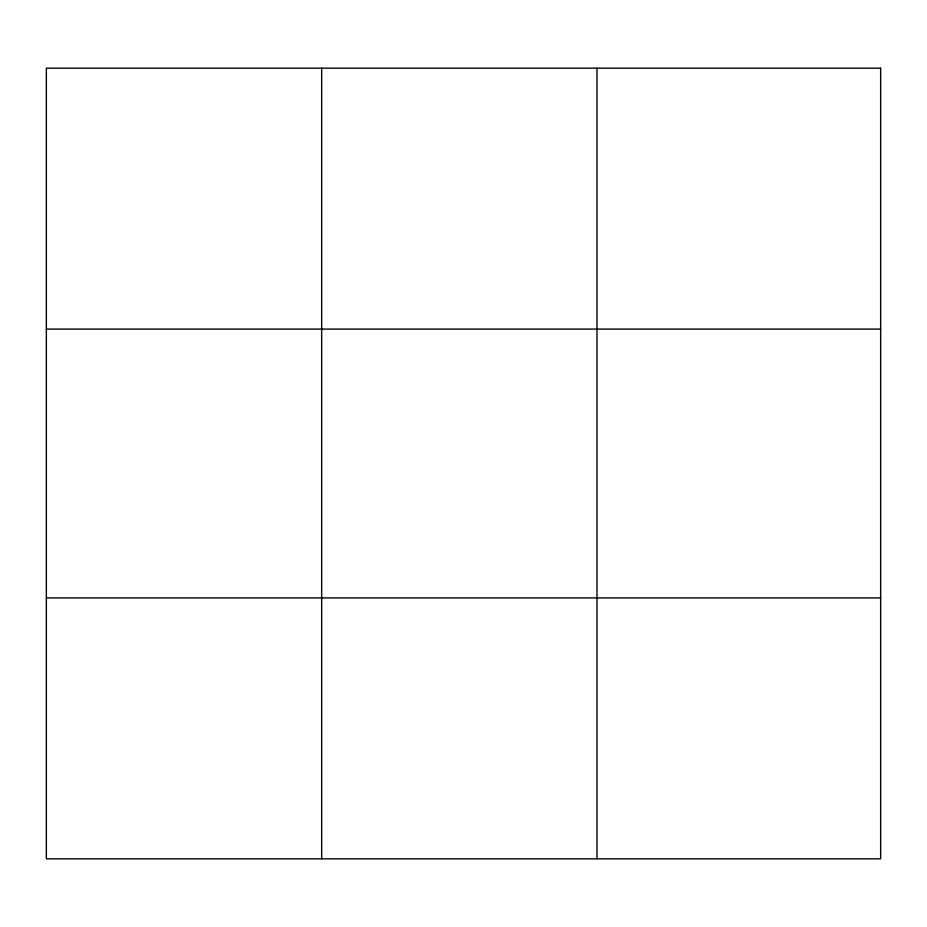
<?xml version="1.0" encoding="UTF-8"?>
<svg xmlns="http://www.w3.org/2000/svg" width="927" height="927" viewBox="0 0 927 927"><rect width="100%" height="100%" fill="white"/><g stroke="black" fill="none" stroke-linecap="round" stroke-linejoin="round"><path stroke-width="1.39" d="M321.669 68.181L321.669 858.819M596.988 68.181L596.988 858.819M46.35 329.097L880.65 329.097M46.35 597.903L880.65 597.903M880.65 68.181L880.65 858.819L46.35 858.819L46.35 68.181L880.65 68.181"/></g></svg>
